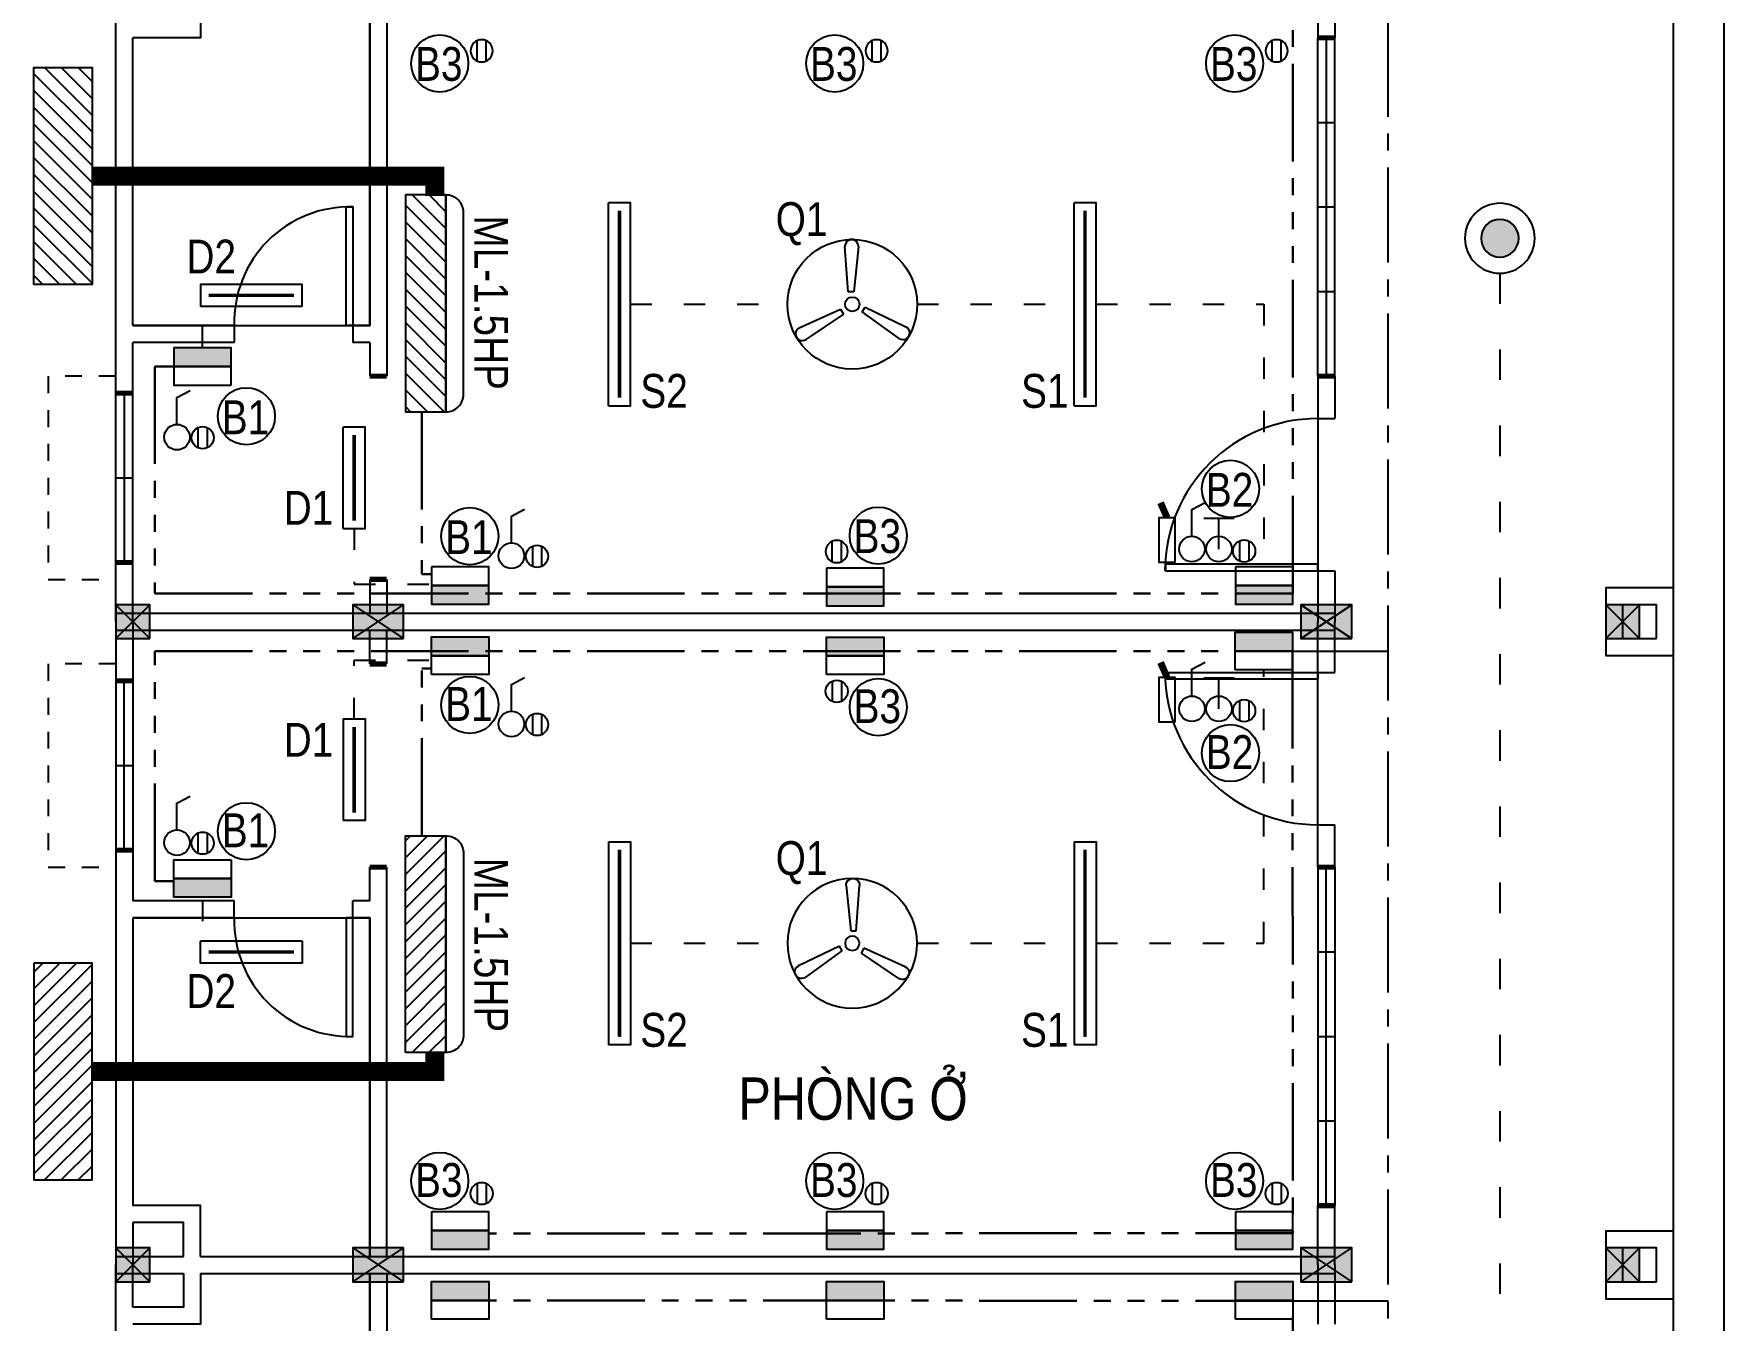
# Model space of a CAD drawing. Header units: millimetres. Extents: x 100 to 288, y -65 to 177.
# Drawn here: x 122.72 to 132.7, y -11.7 to -4.1 of the extents above; entities that cross this region are included whole.
import ezdxf

# ---------------------------------------------------------------- set-up
doc = ezdxf.new("R2010")
doc.units = ezdxf.units.MM
doc.header["$LTSCALE"] = 0.3
doc.header["$MEASUREMENT"] = 0
for name, pattern in [('ACAD_ISO03W100', [30, 12, -18]), ('ACAD_ISO04W100', [30, 24, -3, 0, -3]), ('ACAD_ISO06W100', [36, 24, -3, 0, -3, 0, -3, 0, -3]), ('CENTER2', [1.125, 0.75, -0.125, 0.125, -0.125])]:
    doc.linetypes.add(name, pattern=pattern)
for name, color, linetype in [('CB-TD-34', 34, 'CONTINUOUS'), ('DEN-24', 24, 'CONTINUOUS'), ('DIM', 4, 'CONTINUOUS'), ('HACTH', 8, 'CONTINUOUS'), ('HATCH', 8, 'CONTINUOUS'), ('KHUNG5', 5, 'CONTINUOUS'), ('KT', 8, 'CONTINUOUS'), ('LAYER 1', 1, 'CONTINUOUS'), ('LAYER1', 1, 'CONTINUOUS'), ('LAYER3', 34, 'CONTINUOUS'), ('LAYER5', 5, 'CONTINUOUS'), ('LAYER7', 7, 'CONTINUOUS'), ('QUAT', 36, 'CONTINUOUS'), ('THIETBI', 25, 'CONTINUOUS'), ('TU DIEN', 3, 'CONTINUOUS'), ('TUONG', 7, 'CONTINUOUS')]:
    doc.layers.add(name, color=color, linetype=linetype)
for name, color, linetype, lineweight in [('DAY CAI', 2, 'ACAD_ISO04W100', 30), ('DAY DEN', 4, 'ACAD_ISO03W100', 25), ('DAY NHANH-90', 90, 'ACAD_ISO06W100', 30)]:
    doc.layers.add(name, color=color, linetype=linetype, lineweight=lineweight)
doc.styles.add('HELVE', font='')
doc.styles.add('HELVE-KT', font='VHELVCN.TTF')
doc.styles.get('HELVE').set_extended_font_data('VNhelvetica')

# ---------------------------------------------------------------- blocks, each defined once
blk = doc.blocks.new('1.2')
at = {"layer": 'DEN-24'}
for points in [[(176.5421, 92.7209), (176.5421, 92.8507), (175.3421, 92.8507), (175.3421, 92.7209)], [(175.9421, 92.7858), (175.3896, 92.7858)], [(176.5421, 92.7209), (175.3421, 92.7209)]]:
    blk.add_lwpolyline(points, dxfattribs=at)
at = {"layer": 'DEN-24', "linetype": 'Continuous', "ltscale": 0.08, "const_width": 0.02}
for points in [[(175.9421, 92.7858), (175.3896, 92.7858)], [(175.9421, 92.7858), (176.4945, 92.7858)]]:
    blk.add_lwpolyline(points, dxfattribs=at)
blk = doc.blocks.new('GF')
at = {"layer": 'QUAT', "ltscale": 0.3}
for p, q in [((573.723, 175.5744), (573.7067, 175.7965)), ((573.7728, 175.7967), (573.7507, 175.5741)), ((573.7507, 175.5741), (573.723, 175.5744)), ((573.4817, 175.3965), (573.6855, 175.4888)), ((573.6855, 175.4888), (573.6991, 175.4646)), ((573.792, 175.4749), (573.8062, 175.4988)), ((573.8062, 175.4988), (574.0067, 175.4019)), ((573.6991, 175.4646), (573.5149, 175.3394)), ((573.9738, 175.3446), (573.792, 175.4749))]:
    blk.add_line(p, q, dxfattribs=at)
for radius in [0.3193, 0.0356]:
    blk.add_circle((573.7428, 175.5126), radius, dxfattribs=at)
at = {"layer": 'QUAT', "linetype": 'Continuous'}
for centre, start, end in [((573.7397, 175.799), 356.06329, 184.2802), ((573.4963, 175.3668), 116.06329, 304.2802), ((573.9923, 175.372), 236.06329, 64.2802)]:
    blk.add_arc(centre, 0.0331, start, end, dxfattribs=at)
blk = doc.blocks.new('BDIEN')
at = {"layer": 'CB-TD-34', "ltscale": 0.3}
blk.add_hatch(color=256, dxfattribs=at).paths.add_polyline_path([(367.7, 149.8), (367.7, 260.6), (29.8, 260.6), (29.8, 149.8)])
at = {"layer": 'CB-TD-34'}
for points in [[(367.7, 39.1), (367.7, 260.6), (29.8, 260.6), (29.8, 39.1)], [(367.7, 149.8), (367.7, 149.8), (29.8, 149.8), (29.8, 149.8)]]:
    blk.add_lwpolyline(points, close=True, dxfattribs=at)
blk = doc.blocks.new('ds')
at = {"layer": 'DEN-24'}
for points in [[(-121917.5551, 340881.7411), (-121917.5551, 340881.8708), (-121918.1551, 340881.8708), (-121918.1551, 340881.7411)], [(-121917.5551, 340881.7411), (-121918.1551, 340881.7411)]]:
    blk.add_lwpolyline(points, dxfattribs=at)
at = {"layer": 'DEN-24', "linetype": 'Continuous', "ltscale": 0.08, "const_width": 0.02}
for points in [[(-121917.8551, 340881.8059), (-121918.1076, 340881.8059)], [(-121917.8551, 340881.8059), (-121917.6027, 340881.8059)]]:
    blk.add_lwpolyline(points, dxfattribs=at)
blk = doc.blocks.new('ocam')
at = {"layer": 'CB-TD-34', "ltscale": 0.3}
for p, q in [((2626.6819, 1316.3315), (2626.6819, 1316.2321)), ((2626.7274, 1316.3315), (2626.7274, 1316.2321))]:
    blk.add_line(p, q, dxfattribs=at)
at = {"layer": 'CB-TD-34', "ltscale": 0.3, "extrusion": (0, 0, -1)}
blk.add_ellipse((2626.7047, 1316.2818), major_axis=(0.0387, 0.0387), ratio=1, start_param=3.926991, end_param=10.210176, dxfattribs=at)
blk = doc.blocks.new('congtac')
at = {"layer": 'CB-TD-34', "ltscale": 0.3}
blk.add_lwpolyline([(2626.5681, 1316.3422), (2626.5681, 1316.474), (2626.6332, 1316.5083)], dxfattribs=at)
at = {"layer": 'CB-TD-34', "ltscale": 0.3, "extrusion": (0, 0, -1)}
blk.add_ellipse((2626.5681, 1316.2793), major_axis=(-0.0445, 0.0445), ratio=1, start_param=5.497787, end_param=11.780972, dxfattribs=at)
blk = doc.blocks.new('dimerquat')
at = {"layer": 'QUAT', "linetype": 'Continuous'}
for points in [[(2626.1934, 1316.4308), (2626.3422, 1316.4308)], [(2626.2678, 1316.2785), (2626.2678, 1316.4308)]]:
    blk.add_lwpolyline(points, dxfattribs=at)
blk.add_circle((2626.2678, 1316.2785), 0.0629, dxfattribs=at)
blk = doc.blocks.new('rtrtr')
at = {"layer": 'LAYER1', "linetype": 'Continuous', "ltscale": 0.08}
blk.add_hatch(color=256, dxfattribs=at).paths.add_polyline_path([(-2873.0457, 963.636, 1), (-2872.8523, 963.636, 1)])
at = {"layer": 'LAYER3'}
blk.add_circle((-2872.949, 963.636), 0.1793, dxfattribs=at)
at = {"layer": 'THIETBI'}
blk.add_circle((-2872.949, 963.636), 0.0967, dxfattribs=at)

msp = doc.modelspace()

# ---------------------------------------------------------------- hatches: boundary and pattern name
at = {"layer": 'LAYER3'}
h = msp.add_hatch(dxfattribs=at)
h.set_pattern_fill('ANSI31', color=256, scale=0.5616, angle=270, style=0)
h.set_pattern_definition([(135, (326.59011, 1430.572474), (-0.049638896, -0.049638896), [])])
h.paths.add_polyline_path([(123.05967, -5.57673), (122.71584, -5.57673), (122.71584, -4.2953), (123.05967, -4.2953)])
h = msp.add_hatch(dxfattribs=at)
h.set_pattern_fill('ANSI31', color=256, scale=0.5616, angle=630, style=0)
h.set_pattern_definition([(135, (327.96799, 1429.82018), (-0.049638896, -0.049638896), [])])
h.paths.add_polyline_path([(125.14977, -6.32903), (124.91097, -6.32903), (124.91097, -5.0476), (125.14977, -5.0476)])
h = msp.add_hatch(dxfattribs=at)
h.set_pattern_fill('ANSI31', color=256, scale=0.5616, angle=630, style=0)
h.set_pattern_definition([(225, (327.96799, -1444.982485), (-0.049638896, 0.049638896), [])])
h.paths.add_polyline_path([(125.14977, -8.83328), (124.91097, -8.83328), (124.91097, -10.11471), (125.14977, -10.11471)])
h = msp.add_hatch(dxfattribs=at)
h.set_pattern_fill('ANSI31', color=256, scale=0.5616, angle=270, style=0)
h.set_pattern_definition([(225, (326.59011, -1445.73478), (-0.049638896, 0.049638896), [])])
h.paths.add_polyline_path([(123.05967, -9.58557), (122.71584, -9.58557), (122.71584, -10.867), (123.05967, -10.867)])
at = {"layer": 'LAYER7', "lineweight": -2, "ltscale": 0.08}
h = msp.add_hatch(color=256, dxfattribs=at)
h.paths.add_polyline_path([(123.30025, -7.56865), (123.20025, -7.46865), (123.20025, -7.66865)])
h.paths.add_polyline_path([(123.30025, -7.56865), (123.20025, -7.66865), (123.40025, -7.66865)])
h.paths.add_polyline_path([(123.40025, -7.46865), (123.30025, -7.56865), (123.40025, -7.66865)])
h.paths.add_polyline_path([(123.40025, -7.46865), (123.20025, -7.46865), (123.30025, -7.56865)])
h = msp.add_hatch(color=256, dxfattribs=at)
h.paths.add_polyline_path([(124.60025, -7.46865), (124.60025, -7.66865), (124.75025, -7.56865)])
h.paths.add_polyline_path([(124.75025, -7.56865), (124.90025, -7.46865), (124.60025, -7.46865)])
h.paths.add_polyline_path([(124.60025, -7.66865), (124.90025, -7.66865), (124.75025, -7.56865)])
h.paths.add_polyline_path([(124.75025, -7.56865), (124.90025, -7.66865), (124.90025, -7.46865)])
h = msp.add_hatch(color=256, dxfattribs=at)
h.paths.add_polyline_path([(130.20025, -7.46865), (130.20025, -7.66865), (130.35025, -7.56865)])
h.paths.add_polyline_path([(130.35025, -7.56865), (130.50025, -7.46865), (130.20025, -7.46865)])
h.paths.add_polyline_path([(130.20025, -7.66865), (130.50025, -7.66865), (130.35025, -7.56865)])
h.paths.add_polyline_path([(130.35025, -7.56865), (130.50025, -7.66865), (130.50025, -7.46865)])
h = msp.add_hatch(color=256, dxfattribs=at)
h.paths.add_polyline_path([(132.10025, -7.56865), (132.00025, -7.46865), (132.00025, -7.66865)])
h.paths.add_polyline_path([(132.10025, -7.56865), (132.00025, -7.66865), (132.20025, -7.66865)])
h.paths.add_polyline_path([(132.20025, -7.46865), (132.10025, -7.56865), (132.20025, -7.66865)])
h.paths.add_polyline_path([(132.20025, -7.46865), (132.00025, -7.46865), (132.10025, -7.56865)])
h = msp.add_hatch(color=256, dxfattribs=at)
h.paths.add_polyline_path([(132.10025, -7.56865), (132.00025, -7.46865), (132.00025, -7.66865)])
h.paths.add_polyline_path([(132.10025, -7.56865), (132.00025, -7.66865), (132.20025, -7.66865)])
h.paths.add_polyline_path([(132.20025, -7.46865), (132.10025, -7.56865), (132.20025, -7.66865)])
h.paths.add_polyline_path([(132.20025, -7.46865), (132.00025, -7.46865), (132.10025, -7.56865)])
h = msp.add_hatch(color=256, dxfattribs=at)
h.paths.add_polyline_path([(123.30025, -11.36865), (123.20025, -11.26865), (123.20025, -11.46865)])
h.paths.add_polyline_path([(123.30025, -11.36865), (123.20025, -11.46865), (123.40025, -11.46865)])
h.paths.add_polyline_path([(123.40025, -11.26865), (123.30025, -11.36865), (123.40025, -11.46865)])
h.paths.add_polyline_path([(123.40025, -11.26865), (123.20025, -11.26865), (123.30025, -11.36865)])
h = msp.add_hatch(color=256, dxfattribs=at)
h.paths.add_polyline_path([(124.60025, -11.26865), (124.60025, -11.46865), (124.75025, -11.36865)])
h.paths.add_polyline_path([(124.75025, -11.36865), (124.90025, -11.26865), (124.60025, -11.26865)])
h.paths.add_polyline_path([(124.60025, -11.46865), (124.90025, -11.46865), (124.75025, -11.36865)])
h.paths.add_polyline_path([(124.75025, -11.36865), (124.90025, -11.46865), (124.90025, -11.26865)])
h = msp.add_hatch(color=256, dxfattribs=at)
h.paths.add_polyline_path([(130.20025, -11.26865), (130.20025, -11.46865), (130.35025, -11.36865)])
h.paths.add_polyline_path([(130.35025, -11.36865), (130.50025, -11.26865), (130.20025, -11.26865)])
h.paths.add_polyline_path([(130.20025, -11.46865), (130.50025, -11.46865), (130.35025, -11.36865)])
h.paths.add_polyline_path([(130.35025, -11.36865), (130.50025, -11.46865), (130.50025, -11.26865)])
h = msp.add_hatch(color=256, dxfattribs=at)
h.paths.add_polyline_path([(132.10025, -11.36865), (132.00025, -11.26865), (132.00025, -11.46865)])
h.paths.add_polyline_path([(132.10025, -11.36865), (132.00025, -11.46865), (132.20025, -11.46865)])
h.paths.add_polyline_path([(132.20025, -11.26865), (132.10025, -11.36865), (132.20025, -11.46865)])
h.paths.add_polyline_path([(132.20025, -11.26865), (132.00025, -11.26865), (132.10025, -11.36865)])
h = msp.add_hatch(color=256, dxfattribs=at)
h.paths.add_polyline_path([(132.10025, -11.36865), (132.00025, -11.26865), (132.00025, -11.46865)])
h.paths.add_polyline_path([(132.10025, -11.36865), (132.00025, -11.46865), (132.20025, -11.46865)])
h.paths.add_polyline_path([(132.20025, -11.26865), (132.10025, -11.36865), (132.20025, -11.46865)])
h.paths.add_polyline_path([(132.20025, -11.26865), (132.00025, -11.26865), (132.10025, -11.36865)])

# ---------------------------------------------------------------- linework, layer by layer
at = {"layer": 'CB-TD-34', "linetype": 'Continuous', "const_width": 0.04067}
for points in [[(129.40951, -6.95299), (129.37096, -6.86586)], [(129.40951, -7.89676), (129.37096, -7.80963)]]:
    msp.add_lwpolyline(points, dxfattribs=at)
at = {"layer": 'CB-TD-34', "linetype": 'Continuous'}
for points in [[(129.45618, -7.21844), (129.36284, -7.21844), (129.36284, -6.95299), (129.45618, -6.95299)], [(129.45618, -7.21844), (129.36284, -7.21844), (129.36284, -6.95299), (129.45618, -6.95299)], [(129.45618, -8.16221), (129.36284, -8.16221), (129.36284, -7.89676), (129.45618, -7.89676)], [(129.45618, -8.16221), (129.36284, -8.16221), (129.36284, -7.89676), (129.45618, -7.89676)]]:
    msp.add_lwpolyline(points, close=True, dxfattribs=at)
at = {"layer": 'DAY DEN', "ltscale": 0.05}
msp.add_lwpolyline([(131.37525, -5.51006), (131.37525, -12.69691)], dxfattribs=at)
at = {"layer": 'DAY DEN', "ltscale": 0.035}
for points in [[(123.71179, -5.95013), (123.71179, -5.7063)], [(126.24014, -5.69365), (127.16703, -5.69365)], [(127.93346, -5.69365), (128.86035, -5.69365)], [(128.99014, -5.69365), (129.98131, -5.69365), (129.98131, -7.244)], [(124.60801, -7.01865), (124.60801, -7.34665), (125.06422, -7.34665)], [(124.60801, -8.14365), (124.60801, -7.79568), (125.06422, -7.79568)], [(128.99014, -9.46865), (129.98131, -9.46865), (129.98131, -7.85329)], [(123.71179, -9.21218), (123.71179, -9.45601)], [(126.24014, -9.46865), (127.16703, -9.46865)], [(127.93346, -9.46865), (128.86035, -9.46865)]]:
    msp.add_lwpolyline(points, dxfattribs=at)
at = {"layer": 'DAY NHANH-90', "linetype": 'CENTER2', "lineweight": -2, "ltscale": 2.5}
for points in [[(129.73182, -19.24764), (130.71497, -19.24764), (130.71497, -0.10983)], [(130.15047, -7.74239), (130.71497, -7.74239)], [(130.15265, -11.58133), (130.71497, -11.58133)]]:
    msp.add_lwpolyline(points, dxfattribs=at)
at = {"layer": 'DAY NHANH-90', "ltscale": 0.08}
for points in [[(123.54264, -6.06103), (123.43157, -6.06103), (123.43157, -7.40135), (130.15258, -7.40135), (130.15265, -3.98133), (125.40253, -3.97832)], [(125.00852, -6.32903), (125.00852, -7.28731), (125.06422, -7.28731)], [(123.54264, -9.10128), (123.43157, -9.10128), (123.43157, -7.74239), (130.15047, -7.74239), (130.15265, -11.18098), (125.40253, -11.18399)], [(125.00852, -8.83328), (125.00852, -7.84489), (125.06422, -7.84489)], [(123.54264, -13.66103), (123.43157, -13.66103), (123.43157, -15.00135), (130.15258, -15.00135), (130.15265, -11.58133), (125.40253, -11.57832)]]:
    msp.add_lwpolyline(points, dxfattribs=at)
at = {"layer": 'HATCH', "linetype": 'ACAD_ISO03W100', "ltscale": 0.01}
for points in [[(123.20025, -6.11865), (123.20025, -6.11865), (122.80025, -6.11865), (122.80025, -7.31865), (123.20025, -7.31865)], [(123.20025, -7.81865), (123.20025, -7.81865), (122.80025, -7.81865), (122.80025, -9.01865), (123.20025, -9.01865)]]:
    msp.add_lwpolyline(points, dxfattribs=at)
at = {"layer": 'KHUNG5', "linetype": 'Continuous', "ltscale": 0.08, "const_width": 0.11232}
for points in [[(125.0838, -5.05294), (125.0838, -4.93602), (123.05967, -4.93602)], [(125.0838, -10.10937), (125.0838, -10.22629), (123.05967, -10.22629)]]:
    msp.add_lwpolyline(points, dxfattribs=at)
at = {"layer": 'LAYER3'}
for points in [[(122.71584, -5.57673), (122.71584, -4.2953), (123.05967, -4.2953), (123.05967, -5.57673)], [(124.91097, -5.0476), (124.91097, -6.32903), (125.14977, -6.32903), (125.14977, -5.0476)], [(124.91097, -10.11471), (124.91097, -8.83328), (125.14977, -8.83328), (125.14977, -10.11471)], [(122.71584, -9.58557), (122.71584, -10.867), (123.05967, -10.867), (123.05967, -9.58557)]]:
    msp.add_lwpolyline(points, close=True, dxfattribs=at)
for points in [[(125.14977, -5.0476), (125.14977, -6.32903, 0.4142136), (125.25481, -6.224), (125.25481, -5.15264, 0.4142136)], [(125.14977, -10.11471), (125.14977, -8.83328, -0.4142136), (125.25481, -8.93831), (125.25481, -10.00967, -0.4142136)]]:
    msp.add_lwpolyline(points, format="xyb", close=True, dxfattribs=at)
at = {"layer": 'LAYER5', "color": 163, "linetype": 'Continuous'}
for p, q in [((130.30025, -6.11865), (130.30025, -4.11865)), ((130.35025, -4.11865), (130.35025, -6.11865)), ((130.40025, -6.11865), (130.40025, -4.11865)), ((130.30025, -4.61865), (130.40025, -4.61865)), ((130.30025, -5.11865), (130.40025, -5.11865)), ((130.30025, -5.61865), (130.40025, -5.61865)), ((123.90025, -5.81865), (124.60025, -5.81865)), ((123.20025, -7.21865), (123.20025, -6.21865)), ((123.25025, -6.21865), (123.25025, -7.21865)), ((123.30025, -7.21865), (123.30025, -6.21865)), ((130.30025, -6.36865), (130.30025, -7.26865)), ((123.20025, -6.71865), (123.30025, -6.71865)), ((130.30025, -8.76865), (130.30025, -7.86865)), ((123.20025, -7.91865), (123.20025, -8.91865)), ((123.25025, -8.91865), (123.25025, -7.91865)), ((123.30025, -7.91865), (123.30025, -8.91865)), ((123.20025, -8.41865), (123.30025, -8.41865)), ((130.30025, -9.01865), (130.30025, -11.01865)), ((130.35025, -11.01865), (130.35025, -9.01865)), ((130.40025, -9.01865), (130.40025, -11.01865)), ((123.90025, -9.31865), (124.60025, -9.31865)), ((130.30025, -9.51865), (130.40025, -9.51865)), ((130.30025, -10.01865), (130.40025, -10.01865)), ((130.30025, -10.51865), (130.40025, -10.51865))]:
    msp.add_line(p, q, dxfattribs=at)
for points in [[(124.60025, -5.81865), (124.56025, -5.81865), (124.56025, -5.11865), (124.60025, -5.11865)], [(130.30025, -7.26865), (130.30025, -7.22865), (129.40025, -7.22865), (129.40025, -7.26865)], [(130.30025, -7.86865), (130.30025, -7.90865), (129.40025, -7.90865), (129.40025, -7.86865)], [(124.60025, -9.31865), (124.56025, -9.31865), (124.56025, -10.01865), (124.60025, -10.01865)]]:
    msp.add_lwpolyline(points, close=True, dxfattribs=at)
for centre, radius, start, end in [((124.58025, -5.79865), 0.68029, 88.315316, 181.684684), ((130.30025, -7.27264), 0.90392, 90, 179.747409), ((130.30025, -7.86467), 0.90392, 180.252591, 270), ((124.58025, -9.33865), 0.68029, 178.315316, 271.684684)]:
    msp.add_arc(centre, radius, start, end, dxfattribs=at)
at = {"layer": 'LAYER7', "lineweight": -2, "ltscale": 0.08}
for p, q in [((132.70025, -22.36865), (132.70025, 0.13135)), ((132.40025, -21.96865), (132.40025, -0.26865)), ((123.20025, -7.66865), (123.40025, -7.46865)), ((123.20025, -7.46865), (123.40025, -7.66865)), ((124.60025, -7.66865), (124.90025, -7.46865)), ((124.60025, -7.46865), (124.90025, -7.66865)), ((130.20025, -7.66865), (130.50025, -7.46865)), ((130.20025, -7.46865), (130.50025, -7.66865)), ((132.00025, -7.66865), (132.20025, -7.46865)), ((132.00025, -7.46865), (132.20025, -7.66865)), ((132.00025, -7.66865), (132.20025, -7.46865)), ((132.00025, -7.46865), (132.20025, -7.66865)), ((123.20025, -11.46865), (123.40025, -11.26865)), ((123.20025, -11.26865), (123.40025, -11.46865)), ((124.60025, -11.46865), (124.90025, -11.26865)), ((124.60025, -11.26865), (124.90025, -11.46865)), ((130.20025, -11.46865), (130.50025, -11.26865)), ((130.20025, -11.26865), (130.50025, -11.46865)), ((132.00025, -11.46865), (132.20025, -11.26865)), ((132.00025, -11.26865), (132.20025, -11.46865)), ((132.00025, -11.46865), (132.20025, -11.26865)), ((132.00025, -11.26865), (132.20025, -11.46865))]:
    msp.add_line(p, q, dxfattribs=at)
for points in [[(123.20025, -6.21865), (123.20025, -3.76865)], [(130.30025, -3.76865), (130.30025, -4.11865)], [(130.40025, -3.76865), (130.40025, -4.11865)], [(123.70025, -3.81865), (123.70025, -4.11865), (123.30025, -4.11865)], [(124.80025, -3.81865), (124.80025, -5.91865)], [(123.30025, -5.81865), (123.30025, -4.11865)], [(123.90025, -5.81865), (123.30025, -5.81865)], [(123.30025, -5.81865), (123.90025, -5.81865)], [(123.90025, -5.81865), (123.90025, -5.91865)], [(124.70025, -5.81865), (124.60025, -5.81865)], [(124.60025, -5.81865), (124.70025, -5.81865)], [(124.60025, -5.81865), (124.60025, -5.91865)], [(123.90025, -5.91865), (123.30025, -5.91865)], [(123.90025, -5.91865), (123.30025, -5.91865)], [(123.30025, -6.21865), (123.30025, -5.91865)], [(124.70025, -5.91865), (124.60025, -5.91865)], [(124.70025, -5.91865), (124.60025, -5.91865)], [(124.70025, -5.91865), (124.70025, -6.11865)], [(124.80025, -5.91865), (124.80025, -6.11865)], [(130.30025, -6.11865), (130.30025, -6.36865)], [(130.40025, -6.11865), (130.40025, -6.36865)], [(130.30025, -6.36865), (130.40025, -6.36865)], [(123.20025, -7.56865), (123.20025, -7.21865)], [(123.30025, -7.56865), (123.30025, -7.21865)], [(130.30025, -7.26865), (130.30025, -7.56865)], [(130.30025, -7.26865), (130.40025, -7.26865)], [(130.40025, -7.26865), (130.40025, -7.56865)], [(124.70025, -7.31865), (124.70025, -7.51865)], [(124.80025, -7.31865), (124.80025, -7.51865)], [(123.20025, -7.51865), (130.40025, -7.51865)], [(123.20025, -7.56865), (123.20025, -7.91865)], [(123.30025, -7.56865), (123.30025, -7.91865)], [(130.30025, -7.86865), (130.30025, -7.56865)], [(130.40025, -7.86865), (130.40025, -7.56865)], [(123.20025, -7.61865), (130.40025, -7.61865)], [(124.70025, -7.81865), (124.70025, -7.61865)], [(124.80025, -7.81865), (124.80025, -7.61865)], [(130.30025, -7.86865), (130.40025, -7.86865)], [(130.30025, -9.01865), (130.30025, -8.76865)], [(130.30025, -8.76865), (130.40025, -8.76865)], [(130.40025, -9.01865), (130.40025, -8.76865)], [(123.20025, -8.91865), (123.20025, -11.36865)], [(123.30025, -8.91865), (123.30025, -9.21865)], [(124.70025, -9.21865), (124.70025, -9.01865)], [(124.80025, -9.21865), (124.80025, -9.01865)], [(123.90025, -9.21865), (123.30025, -9.21865)], [(123.90025, -9.21865), (123.30025, -9.21865)], [(123.90025, -9.31865), (123.90025, -9.21865)], [(124.70025, -9.21865), (124.60025, -9.21865)], [(124.70025, -9.21865), (124.60025, -9.21865)], [(124.60025, -9.31865), (124.60025, -9.21865)], [(124.80025, -11.31865), (124.80025, -9.21865)], [(123.90025, -9.31865), (123.30025, -9.31865)], [(123.30025, -9.31865), (123.90025, -9.31865)], [(123.30025, -9.31865), (123.30025, -11.01865)], [(124.70025, -9.31865), (124.60025, -9.31865)], [(124.60025, -9.31865), (124.70025, -9.31865)], [(123.70025, -11.31865), (123.70025, -11.01865), (123.30025, -11.01865)], [(130.30025, -11.36865), (130.30025, -11.01865)], [(130.40025, -11.36865), (130.40025, -11.01865)], [(123.60025, -11.31865), (123.60025, -11.11865), (123.30025, -11.11865)], [(123.30025, -11.11865), (123.30025, -11.36865)], [(123.20025, -11.31865), (123.60025, -11.31865)], [(123.20025, -13.81865), (123.20025, -11.36865)], [(123.30025, -11.61865), (123.30025, -11.36865)], [(123.70025, -11.31865), (130.40025, -11.31865)], [(130.30025, -11.36865), (130.30025, -11.71865)], [(130.40025, -11.36865), (130.40025, -11.71865)], [(123.20025, -11.41865), (123.60025, -11.41865)], [(123.60025, -11.41865), (123.60025, -11.61865), (123.30025, -11.61865)], [(123.70025, -11.41865), (123.70025, -11.71865), (123.30025, -11.71865)], [(123.70025, -11.41865), (130.40025, -11.41865)], [(124.80025, -11.41865), (124.80025, -13.51865)]]:
    msp.add_lwpolyline(points, dxfattribs=at)
for points in [[(124.70025, -3.81865), (124.70025, -5.81865), (124.70025, -5.81865), (124.70025, -3.81865)], [(132.40025, -7.76865), (132.40025, -7.36865), (132.00025, -7.36865), (132.00025, -7.76865)], [(123.40025, -7.66865), (123.40025, -7.46865), (123.20025, -7.46865), (123.20025, -7.66865)], [(124.90025, -7.66865), (124.90025, -7.46865), (124.60025, -7.46865), (124.60025, -7.66865)], [(130.50025, -7.66865), (130.50025, -7.46865), (130.20025, -7.46865), (130.20025, -7.66865)], [(132.20025, -7.66865), (132.20025, -7.46865), (132.00025, -7.46865), (132.00025, -7.66865)], [(132.20025, -7.66865), (132.20025, -7.46865), (132.00025, -7.46865), (132.00025, -7.66865)], [(132.30025, -7.66865), (132.30025, -7.46865), (132.10025, -7.46865), (132.10025, -7.66865)], [(124.70025, -11.31865), (124.70025, -9.31865), (124.70025, -9.31865), (124.70025, -11.31865)], [(132.40025, -11.56865), (132.40025, -11.16865), (132.00025, -11.16865), (132.00025, -11.56865)], [(123.40025, -11.46865), (123.40025, -11.26865), (123.20025, -11.26865), (123.20025, -11.46865)], [(124.90025, -11.46865), (124.90025, -11.26865), (124.60025, -11.26865), (124.60025, -11.46865)], [(130.50025, -11.46865), (130.50025, -11.26865), (130.20025, -11.26865), (130.20025, -11.46865)], [(132.20025, -11.46865), (132.20025, -11.26865), (132.00025, -11.26865), (132.00025, -11.46865)], [(132.20025, -11.46865), (132.20025, -11.26865), (132.00025, -11.26865), (132.00025, -11.46865)], [(132.30025, -11.46865), (132.30025, -11.26865), (132.10025, -11.26865), (132.10025, -11.46865)], [(124.70025, -11.41865), (124.70025, -13.41865), (124.70025, -13.41865), (124.70025, -11.41865)]]:
    msp.add_lwpolyline(points, close=True, dxfattribs=at)
at = {"layer": 'TU DIEN', "linetype": 'Continuous', "ltscale": 0.08}
for centre in [(125.11314, -4.27065), (127.44623, -4.27065), (129.80876, -4.27065), (123.97147, -6.35535), (129.78395, -6.78424), (125.29094, -7.06363), (127.70368, -7.06024), (125.29094, -8.06084), (127.70368, -8.07379), (129.78395, -8.34478), (123.97147, -8.80696), (125.11314, -10.87291), (127.44623, -10.87291), (129.80876, -10.87291)]:
    msp.add_circle(centre, 0.16882, dxfattribs=at)
at = {"layer": 'TUONG', "linetype": 'ByBlock', "ltscale": 5, "const_width": 0.03}
for points in [[(130.40025, -4.11865), (130.30025, -4.11865)], [(124.80025, -6.11865), (124.70025, -6.11865)], [(130.40025, -6.11865), (130.30025, -6.11865)], [(123.30025, -6.21865), (123.20025, -6.21865)], [(123.30025, -7.21865), (123.20025, -7.21865)], [(124.80025, -7.31865), (124.70025, -7.31865)], [(124.80025, -7.81865), (124.70025, -7.81865)], [(123.30025, -7.91865), (123.20025, -7.91865)], [(123.30025, -8.91865), (123.20025, -8.91865)], [(124.80025, -9.01865), (124.70025, -9.01865)], [(130.40025, -9.01865), (130.30025, -9.01865)], [(130.40025, -11.01865), (130.30025, -11.01865)]]:
    msp.add_lwpolyline(points, dxfattribs=at)

# ---------------------------------------------------------------- block references
at = {"layer": 'CB-TD-34', "yscale": 0.001001361990347505, "zscale": 0.00100136178607373}
for p, xscale in [((123.51279, -6.21107), 0.001001361990347505), ((125.43238, -7.9196), -0.001001361990347505), ((127.76547, -7.92061), -0.001001361990347505), ((130.18032, -7.89243), -0.001001361990347505), ((125.43238, -11.72836), -0.001001361990347505), ((127.76547, -11.72836), -0.001001361990347505), ((130.18243, -11.72836), -0.001001361990347505)]:
    msp.add_blockref('BDIEN', p, dxfattribs=dict(at, xscale=xscale))
at = {"layer": 'CB-TD-34', "yscale": 0.001001361990347505, "zscale": 0.00100136178607373, "rotation": 180}
for p, xscale in [((125.43238, -7.20486), 0.001001361990347505), ((127.76547, -7.21342), 0.001001361990347505), ((130.18243, -7.20486), 0.001001361990347505), ((123.51279, -8.93556), -0.001001361990347505), ((125.43238, -11.01521), 0.001001361990347505), ((127.76547, -11.01521), 0.001001361990347505), ((130.18242, -11.01521), 0.001001361990347505)]:
    msp.add_blockref('BDIEN', p, dxfattribs=dict(at, xscale=xscale))
at = {"layer": 'DAY CAI', "xscale": -1.19999999999709, "yscale": 1.200000000011642, "zscale": 1.2, "rotation": 180}
for p in [(-3026.68451, 1575.34185), (-3026.68451, 1575.34185), (-3024.35142, 1575.34185), (-3024.35142, 1575.34185), (-3021.98889, 1575.34185), (-3021.98889, 1575.34185), (-3024.58704, 1572.38392), (-3024.58704, 1572.38392)]:
    msp.add_blockref('ocam', p, dxfattribs=at)
at = {"layer": 'DAY CAI', "xscale": 1.19999999999709, "yscale": 1.200000000011642, "zscale": 1.2}
for name, p in [('congtac', (-3028.32015, -1586.01382)), ('ocam', (-3028.33271, -1586.01985)), ('ocam', (-3028.33271, -1586.01985)), ('congtac', (-3022.32524, -1586.67473)), ('congtac', (-3026.34484, -1586.71446)), ('dimerquat', (-3021.80538, -1586.67375)), ('ocam', (-3022.18074, -1586.68934)), ('ocam', (-3022.18074, -1586.68934)), ('ocam', (-3026.3574, -1586.72049)), ('ocam', (-3026.3574, -1586.72049)), ('congtac', (-3022.32524, -1587.6185)), ('congtac', (-3026.34484, -1587.70809)), ('ocam', (-3024.58704, -1587.51795)), ('ocam', (-3024.58704, -1587.51795)), ('dimerquat', (-3021.80538, -1587.61751)), ('ocam', (-3022.18074, -1587.63311)), ('ocam', (-3022.18074, -1587.63311)), ('ocam', (-3026.3574, -1587.71412)), ('ocam', (-3026.3574, -1587.71412)), ('congtac', (-3028.32015, -1588.40963)), ('ocam', (-3028.33271, -1588.41566)), ('ocam', (-3028.33271, -1588.41566)), ('ocam', (-3026.68451, -1590.48541)), ('ocam', (-3026.68451, -1590.48541)), ('ocam', (-3024.35142, -1590.48541)), ('ocam', (-3024.35142, -1590.48541)), ('ocam', (-3021.98889, -1590.48541)), ('ocam', (-3021.98889, -1590.48541))]:
    msp.add_blockref(name, p, dxfattribs=at)
at = {"layer": 'DIM', "yscale": 1.200000000011642, "zscale": 1.2}
for p, xscale in [((-560.94106, -216.30877), 1.199999999982538), ((816.04155, -220.08377), -1.199999999982538)]:
    msp.add_blockref('GF', p, dxfattribs=dict(at, xscale=xscale))
at = {"layer": 'HACTH', "linetype": 'Continuous', "xscale": -1.152000000007682, "yscale": 1.152000000025147, "zscale": 1.152}
msp.add_blockref('rtrtr', (-3178.26203, -1115.41219), dxfattribs=at)
at = {"layer": 'HATCH', "lineweight": 35, "rotation": 270}
for p in [(33.38947, 170.2484), (36.13947, 170.2484)]:
    msp.add_blockref('1.2', p, dxfattribs=at)
at = {"layer": 'HATCH', "lineweight": 35, "xscale": -1, "rotation": 270}
for p in [(33.38947, -185.41071), (36.13947, -185.41071)]:
    msp.add_blockref('1.2', p, dxfattribs=at)
at = {"layer": 'KT'}
msp.add_blockref('ds', (122041.85539, -340887.44735), dxfattribs=at)
at = {"layer": 'KT', "rotation": 270}
msp.add_blockref('ds', (-340757.19794, -121924.5738), dxfattribs=at)
at = {"layer": 'KT', "xscale": -1}
for p, rotation in [((-340757.19794, 121909.41149), 270), ((122041.85539, 340872.28504), 180)]:
    msp.add_blockref('ds', p, dxfattribs=dict(at, rotation=rotation))

# ---------------------------------------------------------------- texts
at = {"layer": 'LAYER 1', "linetype": 'Continuous', "char_height": 0.2, "width": 3.8855277, "style": 'HELVE-KT'}
for s, insert, attachment_point in [('Q1', (127.25065, -5.09037), 2), ('D2', (123.7637, -5.51166), 8), ('S2', (126.43835, -6.10526), 2), ('S1', (128.68732, -6.10526), 2), ('D1', (124.33832, -6.996), 8), ('D1', (124.33832, -8.16631), 2), ('Q1', (127.25065, -8.86537), 2), ('D2', (123.7637, -9.65065), 2), ('S2', (126.43835, -9.88026), 2), ('S1', (128.68732, -9.88026), 2)]:
    msp.add_mtext(s, dxfattribs=dict(at, insert=insert, attachment_point=attachment_point))
at = {"layer": 'LAYER 1', "linetype": 'Continuous', "char_height": 0.2, "width": 3.8855277, "attachment_point": 2, "rotation": 270, "style": 'HELVE-KT'}
for insert in [(125.51764, -5.68378), (125.51764, -9.47853)]:
    msp.add_mtext('ML-1.5HP', dxfattribs=dict(at, insert=insert))
at = {"layer": 'LAYER1', "linetype": 'Continuous', "ltscale": 0.05, "insert": (126.87804, -10.26153), "char_height": 0.25, "width": 17.4622, "attachment_point": 1, "style": 'HELVE-KT'}
msp.add_mtext('PHOØNG ÔÛ ', dxfattribs=at)
at = {"layer": 'TU DIEN', "linetype": 'Continuous', "ltscale": 0.08, "char_height": 0.2, "style": 'HELVE'}
for s, insert, attachment_point in [('{\\fVNI-Helve-Condense|b0|i0|c0|p2;B3}', (125.24783, -4.37638), 9), ('{\\fVNI-Helve-Condense|b0|i0|c0|p2;B3}', (127.58092, -4.37638), 9), ('{\\fVNI-Helve-Condense|b0|i0|c0|p2;B3}', (129.94344, -4.37638), 9), ('{\\fVNI-Helve-Condense|b0|i0|c0|p2;B1}', (124.10615, -6.46108), 9), ('{\\fVNI-Helve-Condense|b0|i0|c0|p2;B2}', (129.91863, -6.88997), 9), ('{\\fVNI-Helve-Condense|b0|i0|c0|p2;B1}', (125.42563, -7.16935), 9), ('{\\fVNI-Helve-Condense|b0|i0|c0|p2;B3}', (127.83836, -7.16596), 9), ('{\\fVNI-Helve-Condense|b0|i0|c0|p2;B1}', (125.42563, -7.95511), 3), ('{\\fVNI-Helve-Condense|b0|i0|c0|p2;B3}', (127.83836, -7.96807), 3), ('{\\fVNI-Helve-Condense|b0|i0|c0|p2;B2}', (129.91863, -8.23906), 3), ('{\\fVNI-Helve-Condense|b0|i0|c0|p2;B1}', (124.10615, -8.70123), 3), ('{\\fVNI-Helve-Condense|b0|i0|c0|p2;B3}', (125.24783, -10.76719), 3), ('{\\fVNI-Helve-Condense|b0|i0|c0|p2;B3}', (127.58092, -10.76719), 3), ('{\\fVNI-Helve-Condense|b0|i0|c0|p2;B3}', (129.94344, -10.76719), 3)]:
    msp.add_mtext(s, dxfattribs=dict(at, insert=insert, attachment_point=attachment_point))

doc.saveas('drawing.dxf')
